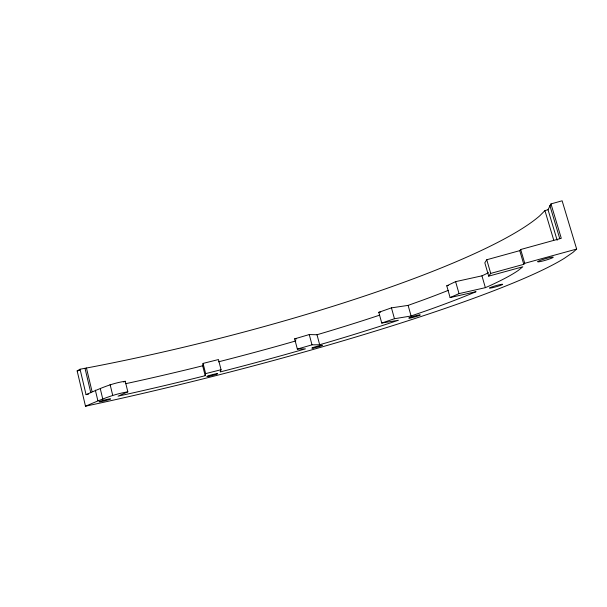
<?xml version="1.0" encoding="UTF-8"?>
<svg xmlns="http://www.w3.org/2000/svg" width="607" height="607" viewBox="0 0 607 607"><rect width="100%" height="100%" fill="white"/><g stroke="black" fill="none" stroke-linecap="round" stroke-linejoin="round"><path stroke-width="0.91" d="M80.056 369.231L77.142 370.877L85.496 406.204L97.575 403.602A390.544 41.284 -14.2 0 0 564.434 258.256L573.031 252.337L576.65 249.06L562.12 200.796L550.981 203.914L548.022 209.703L544.927 210.614L539.729 215.826A373.055 60.268 -13.9 0 1 92.226 366.932L80.056 369.231L86.065 394.641C98.766 389.11 111.339 383.184 125.27 381.272L127.827 391.841L118.054 396.166L132.516 392.979A330.254 34.136 -14.2 0 0 198.929 377.281L205.181 375.703L202.677 365.778L203.072 363.403L218.467 359.541L221.047 369.724L220.151 371.932L220.994 371.727A330.254 34.136 -14.2 0 0 286.223 354.306L305.442 348.866L297.347 349.078L294.653 338.858L309.259 334.563L317.006 334.745L325.731 332.166A329.654 39.334 -14.2 0 0 379.534 315.192M205.181 375.703L205.644 373.608L203.072 363.403M550.981 203.914L561.285 238.301L520.685 249.515L519.759 250.645L486.761 259.75L484.826 262.801L488.688 276.147L522.786 266.792L518.348 270.373A330.254 34.136 -14.2 0 1 487.762 286.625L485.365 287.665L459.029 293.621L450.106 297.574L446.767 285.814L455.607 281.64L481.95 275.836L484.333 274.736A329.654 39.334 -14.2 0 0 488.514 272.695M488.688 276.147L490.714 273.408L523.78 264.326L524.744 263.309L576.65 249.06M123.653 382.031L125.27 381.272M85.496 406.204C99.245 400.332 112.925 394.224 127.827 391.841M297.347 349.078L311.983 344.837L319.669 344.738L328.41 342.189A330.254 34.136 -14.2 0 0 388.518 323.546L398.374 320.268L381.742 323.045L378.798 312.317L391.454 307.863L408.124 305.382L422.495 300.222A329.654 39.334 -14.2 0 0 448.292 290.366M381.742 323.045L394.459 318.728L411.083 315.997L425.522 311.004A330.254 34.136 -14.2 0 0 474.075 292.544L476.07 291.679L450.106 297.574M295.837 340.914L283.628 344.404A329.654 39.334 -14.2 0 1 218.482 361.833M205.644 373.608L221.047 369.724M202.677 365.778L196.433 367.341A329.654 39.334 -14.2 0 1 130.035 382.751L125.52 383.715M446.767 285.814L448.558 285.419M86.065 394.641L88.539 394.118M77.142 370.877L79.6 370.399M378.798 312.317L380.65 312.036M294.653 338.858L296.466 338.873M549.813 205.401L559.76 238.627M548.022 209.703L557.158 240.258M544.927 210.614L553.774 240.251M520.685 249.515L524.744 263.309M519.759 250.645L523.78 264.326M486.761 259.75L490.714 273.408M481.95 275.836L485.365 287.665M455.607 281.64L459.029 293.621M408.124 305.382L411.083 315.997M391.454 307.863L394.459 318.728M317.006 334.745L319.669 344.738M309.259 334.563L311.983 344.837M110.087 384.413L112.652 395.096M100.383 389.087L102.871 399.512M95.345 390.134L97.841 400.597M86.452 368.009L92.029 391.5M85.003 368.282L90.792 392.699M538.098 261.367L537.703 261.685A8.141 0.766 -16.4 0 0 548.364 259.379A8.141 0.766 -16.4 0 0 550.89 257.33A8.141 0.766 -16.4 0 0 538.098 261.367M492.626 287.672A6.867 0.569 -15.9 0 0 502.664 284.349A6.867 0.569 -15.9 0 0 492.899 286.572A6.867 0.569 -15.9 0 0 492.626 287.672M410.969 317.863A6.017 0.455 -15.4 0 0 420.294 315.01A6.017 0.455 -15.4 0 0 412.388 316.664A6.017 0.455 -15.4 0 0 410.969 317.863M313.447 347.993A5.6 0.41 -14.9 0 0 322.4 345.413A5.6 0.41 -14.9 0 0 315.511 346.741A5.6 0.41 -14.9 0 0 313.447 347.993M209.43 376.128A5.577 0.395 -14.4 0 0 217.678 373.684A5.577 0.395 -14.4 0 0 209.734 375.338A5.577 0.395 -14.4 0 0 209.43 376.128M101.452 401.538A5.949 0.425 -13.9 0 0 110.595 398.981A5.949 0.425 -13.9 0 0 102.5 400.521A5.949 0.425 -13.9 0 0 101.452 401.538"/></g></svg>
